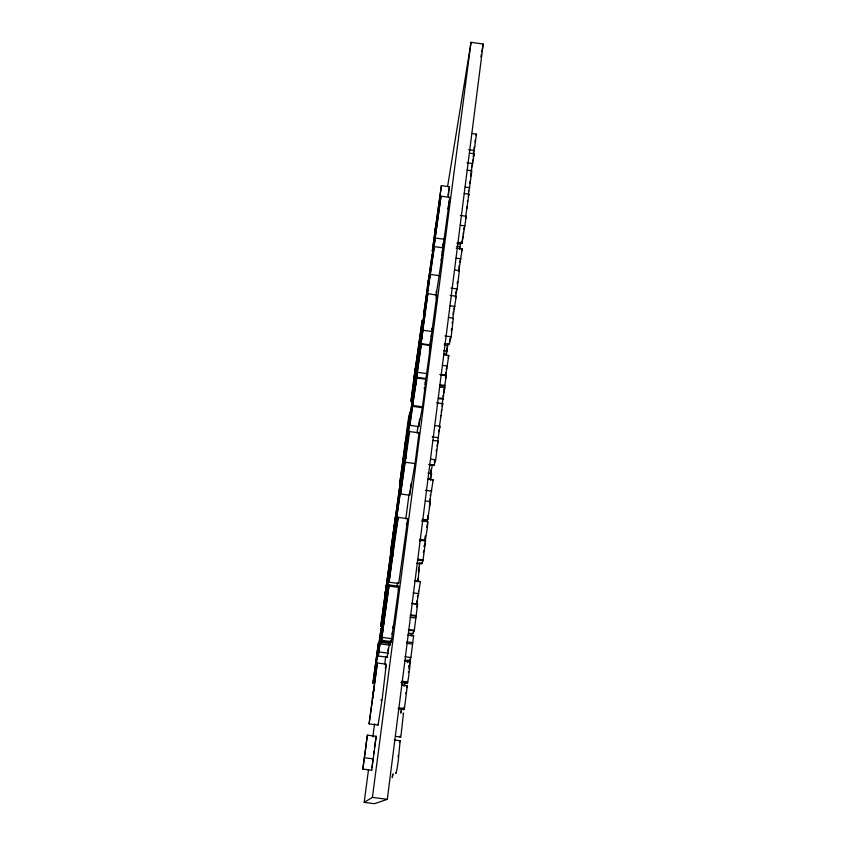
<?xml version="1.0" encoding="UTF-8"?>
<svg xmlns="http://www.w3.org/2000/svg" width="846" height="846" viewBox="0 0 846 846"><rect width="100%" height="100%" fill="white"/><g stroke="black" fill="none" stroke-linecap="round" stroke-linejoin="round"><path stroke-width="1.27" d="M446.381 354.992L447.682 345.528L446.212 352.243M378.067 725.064L382.202 698.891L386.305 664.184L377.369 663L369.099 723.89L378.067 725.064L378.077 724.134M381.218 641.289L381.377 640.274L391.042 641.564L390.873 642.579L381.218 641.289L381.726 636.816M398.032 708.821L403.912 709.752L404.325 709.117L407.36 685.598L406.64 687.682M389.075 582.207L398.191 517.139L394.955 536.163L389.075 582.207L398.54 583.476L398.857 582.492L407.846 518.45L407.381 520.533M406.789 682.024C407.497 692.102 412.129 646.365 409.824 663.433M409.58 659.774L409.453 661.096L410.902 657.522L413.652 635.536L413.313 636.298M419.595 419.161L418.622 426.765L422.365 407.698L426.173 378.574L416.856 377.295L414.857 389.583L421.329 343.677L430.551 344.946L426.014 378.268M460.34 215.36L466.283 216.354L462.001 243.352L457.295 242.728M392.28 777.463L392.618 774.513M429.091 464.613L434.072 465.3L434.146 464.528M456.174 248.079L462.18 248.925L458.786 271.058M427.272 519.169L427.103 520.713L427.473 519.01M381.239 699.748L381.208 700.499L381.43 699.822M450.157 295.381L456.237 296.227L452.758 318.741M401.258 712.247L401.205 710.524L400.644 713.199M377.369 663L369.099 723.89M387.288 655.883L387.108 657.501L389.372 644.197M390.894 641.194L390.873 642.579M443.854 354.812L448.792 355.489L445.334 377.75M412.996 632.84L412.901 633.855L414.318 630.302L417.596 604.076L411.822 603.304M404.674 685.672L404.716 683.568L404.007 686.18M434.971 238.974L435.278 237.017L432.634 255.566L440.999 196.166L449.839 197.414L442.934 247.73M428.076 479.111L433.184 479.809L429.662 502.101M391.402 639.523L391.402 640.993L398.921 586.278L389.118 584.967L380.563 643.922L389.974 645.181L390.672 641.85M421.329 343.677L409.739 425.549L416.856 377.295M415.566 581.075L420.409 581.614L416.708 604.361M425.422 536.745C423.846 551.349 429.112 517.625 427.59 522.405M428.055 515.32L427.812 519.571L430.254 501.953M409.75 493.969L409.612 495.28L415.026 463.576L419.119 432.359L418.358 433.49M403.214 714.066L403.51 712.988L400.793 737.215L399.947 737.056L399.978 736.126M420.409 540.129L420.515 538.839M457.189 243.521L460.584 243.997L460.658 243.331M467.51 201.676L467.574 200.777L467.415 201.348M378.257 655.999L386.231 598.408L378.257 655.999L387.13 657.183M376.237 736.306L371.68 770.241L362.807 769.077L367.407 735.142L376.237 736.306L375.169 742.64M371.68 770.241L371.743 769.617M440.999 196.166L433.638 249.327M469.456 153.168L474.13 153.824L470.852 174.022M441.411 185.612L432.306 251.125L441.411 185.612L449.427 186.744L448.2 196.6M434.886 425.601L439.931 426.289L437.794 440.607M400.57 494.053L409.675 431.069L408.375 435.722L400.57 493.99L409.591 495.217M433.015 440.396L438.08 441.083L435.679 459.812L434.072 465.3M442.035 406.313L442.775 403.468L439.402 426.722M389.974 645.181L390.503 640.824M420.335 540.277L425.538 540.975L423 560.665L421.668 564.06L421.794 562.717M439.804 386.939L444.795 387.627L442.024 404.451M462.001 243.352L462.825 236.584M464.052 229.076L464.507 227.035L464.116 229.255M382.667 629.71L383.883 621.99L381.609 639.692L389.118 584.967M431.872 330.839L432.084 328.935M407.687 662.608L407.984 660.007M454.154 307.764L453.974 309.181M459.251 265.454L458.997 267.188M466.569 208.592L466.611 207.852M427.939 473.136L431.545 473.623L430.677 480.422M417.49 581.318L417.734 578.759L417.543 579.468M434.294 246.598L426.321 301.345L434.294 246.598L443.283 247.857L436.06 296.037M398.096 756.937L398.276 755.425M451.722 328.724L451.563 330.067M457.654 281.559L457.485 282.945M408.301 671.809L408.332 672.263M424.766 539.05L424.597 540.615L424.904 539.452M444.467 343.561L449.279 344.227L449.522 342.334M371.976 767.65L373.044 758.915M429.927 345.866L430.688 340.113M417.903 581.889L419.098 569.591L418.421 572.393M409.485 665.009L408.988 669.08M424.332 546.96L424.914 543.322M427.262 524.256L426.786 527.513M436.515 449.459L436.261 451.563L436.399 450.992M433.628 249.316L434.474 243.014M424.216 388.674L424.343 387.648M418.749 567.793L418.463 570.31L420.05 562.463M430.889 471.793L430.625 474.12L432.454 464.581M411.061 636.076L411.378 633.495M429.853 503.656L429.366 507.177M471.116 170.628L471.233 169.697M373.668 753.966L373.974 751.47M368.507 769.638L364.182 802.357L374.471 803.7L387.309 799.333L483.193 44.045L471.032 42.3L447.619 186.437M431.005 470.873L431.238 469.033M419.119 564.885L419.426 562.463M430.424 477.133L430.17 479.079L430.498 477.8M460.668 242.781L459.695 249.464M416.75 602.849L417.015 600.755M429.398 502.249L429.779 499.277M434.389 462.582L434.654 460.52M449.734 340.61L450.03 338.294M455.687 293.287L455.952 291.214M458.479 271.132L458.754 268.922M423.37 552.671L423.624 550.64M403.976 709.011L404.219 707.023M470.027 183.106L470.239 181.097L469.879 183.117M409.358 665.527L409.115 667.431M424.301 546.653L424.47 545.025L424.311 545.807M365.99 746.151L362.807 769.077M374.45 747.705L375.011 743.697M431.122 336.782L431.439 334.286M394.786 531.309L394.416 534.408L394.881 531.351M409.083 493.948L405.816 518.894M419.986 541.154L420.251 539.145M466.833 207.238L466.706 208.179L466.939 206.995M445.514 374.165L445.757 372.377M417.469 597.096L417.649 595.764M365.715 746.563L367.407 735.142M420.303 347.368L419.024 356.261L420.589 344.132M433.512 247.444L432.845 252.637L434.072 244.695L433.67 247.645M384.676 664.47L385.66 657.025M387.944 650.881L388.272 648.385M397.091 585.326L397.44 582.725M409.908 492.795L411.135 483.404M436.124 293.065L436.409 290.844M442.892 246.535L443.198 244.24M443.674 240.645L443.991 238.244L443.653 240.19M392.068 634.511L392.396 632.015M392.882 628.271L393.21 625.776M364.182 802.357L372.409 797.387L471.032 42.3M468.409 192.148L468.652 190.35M441.316 412.023L441.612 409.781M394.807 529.744L393.58 539.103L401.628 482.981L394.913 529.956M435.806 225.618L435.954 224.476L434.558 234.427L435.521 227.701M381.98 635.811L381.377 640.274M372.843 736.919L374.577 723.838M442.966 245.393L443.304 242.791M459.875 262.281L460.224 260.208M431.111 491.018L431.227 490.183M418.442 591.756L418.559 590.899M395.791 523.378L396.235 520.47M420.621 344.967L427.833 293.583L436.853 295.169L429.969 345.76M418.009 426.183L417.057 432.866M420.187 540.71L420.42 539.114M443.79 391.709L446.318 375.349L440.1 374.492M427.674 517.456L427.917 515.679M425.157 537.4L425.411 535.613M421.35 339.595L423.212 326.926L420.927 344.618L427.833 293.583M442.035 252.372L442.278 250.596M380.563 643.922L383.397 624.232M463.428 232.343L463.143 234.405M453.488 311.37L453.033 314.479M446.593 367.904L446.35 369.565L446.72 367.619M436.991 446.159L438.08 441.083M474.299 147.754L474.479 146.58M460.584 243.997L460.964 242.072M473.221 157.06L476.478 134.165L471.793 133.446M457.2 283.748L457.527 281.612M451.288 330.807L451.616 328.65M468.367 194.982L471.867 170.881L467.14 170.088M455.349 296.872L457.157 288.93L459.315 270.815L454.471 269.832M449.279 344.227L451.151 336.761L453.329 318.308L448.401 317.398M430.254 495.513L430.413 494.572M475.008 141.959L475.367 139.622M448.042 195.14L448.581 191.809M452.166 323.574L452.43 321.903M448.782 190.583L449.427 186.744M473.326 153.285L473.538 151.635M447.904 209.068L448.644 204.626M448.845 203.378L449.839 197.414M470.799 176.042L471.148 173.916M420.652 541.154L420.853 539.991M441.094 260.547L441.517 258.041M441.94 255.534L443.283 247.857M429.387 351.513L430.551 344.946M480.877 56.999L481.342 54.408M481.808 51.818L483.193 44.045M385.353 668.488L385.808 666.035M425.041 384.697L426.173 378.574M436.081 298.236L436.79 294.831M468.282 196.928L468.885 194.168L464.179 193.501M472.491 162.337L472.967 159.862M473.675 156.15L474.13 153.824M474.12 149.129L474.638 146.421M425.157 382.815L425.57 380.668M471.645 166.736L471.983 164.97M409.147 665.939L409.295 665.189M440.787 415.449L440.47 416.317M406.397 525.229L406.873 522.87M476.076 135.561L476.414 134.102M431.851 329.38L432.105 328.153M398.17 589.842L398.921 586.278M465.712 216.375L468.885 194.168M442.87 396.214L443.05 395.368M443.653 392.681L444.795 387.627M445.461 379.103L446.318 375.349L440.1 374.609M447.344 345.401L447.693 343.899M439.571 427.727L439.931 426.289M458.997 271.503L459.283 270.498M438.619 431.777L439.095 429.747M431.016 475.695L431.545 473.623M392.301 777.389L393.2 773.741M465.691 218.554L466.283 216.195M399.65 742.228L400.116 740.768L398.381 759.729A15.387 0.539 -82.7 0 1 397.091 768.559L395.991 773.477L395.801 772.567M461.609 251.061L462.18 248.925M425.221 542.064L425.538 540.975M455.698 298.067L456.237 296.227M416.666 606.899L417.596 604.076M405.636 693.667L406.038 692.483M448.063 357.636L448.792 355.489M432.602 480.634L433.184 479.809M364.489 757.741L373.467 758.915M372.409 797.387L387.309 799.333M379.082 651.959L388.177 653.175M405.044 656.739L410.902 657.522M405.541 660.24L409.464 660.768M404.494 661.107L410.352 661.889M401.913 681.178L407.804 681.961M401.797 681.855L407.687 682.637M400.888 682.489L406.64 683.261M401.459 685.017L407.36 685.799M398.561 707.806L404.504 708.588M396.404 736.443L399.915 736.908M394.183 739.986L400.116 740.768M417.903 559.238L423.127 559.946M417.787 559.957L423 560.665M416.56 563.15L420.388 563.658M414.656 580.842L420.409 581.614M388.991 586.067L398.815 587.388M413.155 592.887L418.918 593.659M411.812 603.494L417.586 604.277M410.373 614.862L416.169 615.634M410.268 615.507L416.063 616.279M410.067 617.273L415.872 618.056M408.502 629.519L414.318 630.302M408.396 630.143L414.212 630.915M408.988 633.22L412.89 633.749M407.814 634.965L413.641 635.748M382.159 637.429L392.142 638.762M406.937 641.828L412.774 642.611M406.503 643.277L412.298 644.049M380.912 642.357L390.418 643.626M429.102 464.443L434.083 465.12M405.509 462.276L415.026 463.576M425.369 490.32L431.777 491.188M425.369 500.917L430.519 501.615M422.27 519.359L427.336 520.047M423.328 519.878L427.124 520.396M398.18 517.392L407.867 518.704M421.509 520.935L427.981 521.813M419.732 539.325L424.829 540.012M419.542 539.589L422.08 539.938M442.521 365.387L447.492 366.075M417.533 372.325L426.849 373.615M416.782 377.993L426.109 379.283M440.079 384.793L445.07 385.48M439.973 385.49L444.954 386.178M438.408 397.863L443.41 398.551M438.302 398.54L443.304 399.227M436.525 402.791L442.786 403.658M413.102 405.52L422.492 406.81M412.975 406.408L422.365 407.698M409.75 425.337L418.622 426.553M409.623 431.576L419.077 432.866M432.169 436.843L438.492 437.699M430.603 459.124L435.679 459.812M430.582 274.442L439.634 275.701M451.087 288.084L457.157 288.93M450.093 305.766L454.979 306.453M423.148 330.278L432.359 331.547M444.996 335.915L451.151 336.761M444.203 345.136L447.682 345.612M421.276 344.259L430.508 345.538M443.505 350.656L446.995 351.143M444.065 353.734L446.381 354.051M465.152 187.04L469.868 187.706M460.309 225.258L465.089 225.924M435.447 238.043L444.414 239.302M458.606 242.39L460.869 242.707M457.221 243.246L460.615 243.722M456.766 246.26L460.161 246.736M456.131 258.178L460.954 258.844M468.695 149.7L474.532 150.535M467.045 162.813L472.903 163.638M398.529 582.471L398.54 583.476M392.808 537.749L401.099 476.668L390.492 552.554L395.801 514.823L392.808 537.749M384.581 597.741L386.411 584.967L384.581 597.741M404.092 460.869L400.348 488.48L411.114 412.256L404.092 460.869M413.546 380.573L413.958 378.014L410.966 401.374L422.217 320.306L413.546 380.573M385.353 600.438L394.31 537.77L385.353 600.438M372.399 698.585C372.885 697.167 375.92 672.856 372.399 698.585M380.964 624.443L380.827 626.421L390.704 553.792L380.964 624.443M432.274 253.937L423.486 315.505L432.274 253.937M425.464 304.169L416.697 366.519L425.464 304.169M414.011 378.596L413.927 379.399L415.598 367.524L414.011 378.596M417.29 366.054L408.84 424.999L417.29 366.054M378.416 642.939L372.949 683.24L378.416 642.939M391.962 559.766L391.835 561.289L393.379 550.482L391.962 559.766M409.919 412.118L399.767 483.182L408.449 418.495L409.919 412.118M381.134 628.314L374.641 676.842L373.329 681.929L381.134 628.314M413.567 390.736L412.742 397.038L413.958 388.959L413.567 390.736M405.805 456.206L404.853 463.492L406.112 455.243L405.805 456.206M428.182 281.507L427.431 287.291L428.753 278.313L428.182 281.507M405.594 440.925L404.536 448.983L405.932 439.592L405.594 440.925"/></g></svg>
